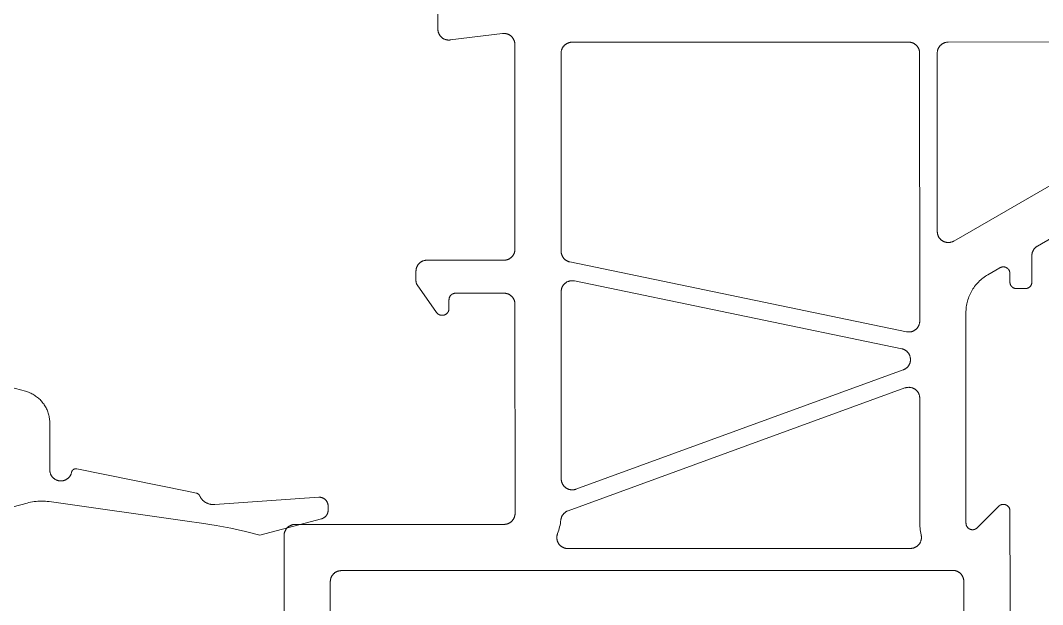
# Model space of a CAD drawing. Header units: metres. Extents: x 19 to 230, y -653 to -519.
# Drawn here: x 31.12268 to 31.16915, y -529.96703 to -529.9405 of the extents above; entities that cross this region are included whole.
import ezdxf

# ---------------------------------------------------------------- set-up
doc = ezdxf.new("R2010")
doc.units = ezdxf.units.M
doc.header["$LTSCALE"] = 0.0125
doc.layers.add('05Fenster', color=171, linetype='Continuous', lineweight=15)
doc.layers.add('Fenster2', color=161, linetype='Continuous', lineweight=5)

# ---------------------------------------------------------------- blocks, each defined once
blk = doc.blocks.new('ElementFe seite')
at = {"layer": 'Fenster2', "flags": 128}
for points in [[(108.799, 195.511), (108.799, 153.1)], [(106.699, 152.3), (106.699, 193.899)], [(75.799, 150.2), (75.799, 167.3)], [(77.899, 165), (77.899, 152.3)], [(108.799, 153.1), (108.799, 149.1)], [(77.899, 152.3), (77.9, 152.283), (77.901, 152.266), (77.902, 152.249), (77.904, 152.232), (77.907, 152.215), (77.91, 152.198), (77.914, 152.181), (77.918, 152.165), (77.923, 152.149), (77.928, 152.132), (77.934, 152.116), (77.941, 152.101), (77.948, 152.085), (77.956, 152.07), (77.964, 152.055), (77.972, 152.04), (77.981, 152.026), (77.991, 152.011), (78.001, 151.998), (78.012, 151.984), (78.023, 151.971), (78.034, 151.959), (78.046, 151.946), (78.058, 151.934), (78.071, 151.923), (78.084, 151.912), (78.097, 151.901), (78.111, 151.891), (78.125, 151.882), (78.14, 151.873), (78.154, 151.864), (78.169, 151.856), (78.185, 151.848), (78.2, 151.841), (78.216, 151.835), (78.232, 151.829), (78.248, 151.823), (78.265, 151.818), (78.281, 151.814), (78.298, 151.81), (78.315, 151.807), (78.331, 151.804), (78.348, 151.802), (78.365, 151.801), (78.382, 151.8), (78.399, 151.8)], [(106.199, 151.8), (106.217, 151.8), (106.234, 151.801), (106.251, 151.802), (106.268, 151.804), (106.284, 151.807), (106.301, 151.81), (106.318, 151.814), (106.334, 151.818), (106.351, 151.823), (106.367, 151.829), (106.383, 151.835), (106.399, 151.841), (106.414, 151.848), (106.429, 151.856), (106.445, 151.864), (106.459, 151.873), (106.474, 151.882), (106.488, 151.891), (106.502, 151.901), (106.515, 151.912), (106.528, 151.923), (106.541, 151.934), (106.553, 151.946), (106.565, 151.959), (106.576, 151.971), (106.587, 151.984), (106.598, 151.998), (106.608, 152.011), (106.618, 152.026), (106.627, 152.04), (106.635, 152.055), (106.643, 152.07), (106.651, 152.085), (106.658, 152.101), (106.665, 152.116), (106.671, 152.132), (106.676, 152.149), (106.681, 152.165), (106.685, 152.181), (106.689, 152.198), (106.692, 152.215), (106.695, 152.232), (106.697, 152.249), (106.698, 152.266), (106.699, 152.283), (106.699, 152.3)], [(78.399, 151.8), (85.799, 151.8)], [(85.799, 151.8), (106.199, 151.8)], [(88.698, 150.8), (88.68, 150.8), (88.663, 150.799), (88.646, 150.797), (88.629, 150.795), (88.612, 150.792), (88.595, 150.789), (88.578, 150.785), (88.561, 150.781), (88.545, 150.776), (88.529, 150.77), (88.512, 150.764), (88.496, 150.758), (88.481, 150.75), (88.465, 150.743), (88.45, 150.734), (88.435, 150.725), (88.421, 150.716), (88.407, 150.706), (88.393, 150.696), (88.379, 150.685), (88.366, 150.674), (88.353, 150.662), (88.341, 150.65), (88.329, 150.638), (88.318, 150.625), (88.307, 150.612), (88.296, 150.598), (88.286, 150.584), (88.277, 150.569), (88.268, 150.555), (88.259, 150.54), (88.251, 150.524), (88.244, 150.509), (88.237, 150.493), (88.23, 150.477), (88.224, 150.461), (88.219, 150.444), (88.214, 150.428), (88.21, 150.411), (88.207, 150.394), (88.204, 150.377), (88.201, 150.36), (88.2, 150.343), (88.198, 150.326), (88.198, 150.308), (88.198, 150.291), (88.198, 150.274), (88.2, 150.257), (88.201, 150.239), (88.204, 150.222), (88.207, 150.205), (88.21, 150.188), (88.214, 150.172), (88.219, 150.155), (88.224, 150.139), (88.23, 150.122)], [(104.273, 150.8), (88.698, 150.8)], [(104.76, 150.188), (104.764, 150.205), (104.767, 150.222), (104.769, 150.239), (104.771, 150.256), (104.772, 150.273), (104.773, 150.291), (104.773, 150.308), (104.772, 150.325), (104.771, 150.342), (104.769, 150.36), (104.767, 150.377), (104.764, 150.394), (104.76, 150.411), (104.756, 150.427), (104.752, 150.444), (104.746, 150.46), (104.741, 150.477), (104.734, 150.493), (104.727, 150.509), (104.72, 150.524), (104.712, 150.539), (104.703, 150.554), (104.694, 150.569), (104.685, 150.584), (104.675, 150.598), (104.664, 150.611), (104.653, 150.625), (104.642, 150.638), (104.63, 150.65), (104.617, 150.662), (104.605, 150.674), (104.592, 150.685), (104.578, 150.696), (104.564, 150.706), (104.55, 150.716), (104.535, 150.725), (104.521, 150.734), (104.505, 150.742), (104.49, 150.75), (104.474, 150.757), (104.458, 150.764), (104.442, 150.77), (104.426, 150.776), (104.409, 150.781), (104.393, 150.785), (104.376, 150.789), (104.359, 150.792), (104.342, 150.795), (104.325, 150.797), (104.307, 150.799), (104.29, 150.8), (104.273, 150.8)], [(72.042, 149.634), (72.714, 149.74), (73.381, 149.869), (74.043, 150.02), (74.7, 150.194)], [(74.7, 150.194), (77.504, 149.443)], [(76.299, 149.7), (76.282, 149.7), (76.265, 149.701), (76.248, 149.702), (76.231, 149.704), (76.215, 149.707), (76.198, 149.71), (76.181, 149.714), (76.165, 149.718), (76.148, 149.723), (76.132, 149.729), (76.116, 149.735), (76.1, 149.741), (76.085, 149.748), (76.069, 149.756), (76.054, 149.764), (76.04, 149.773), (76.025, 149.782), (76.011, 149.791), (75.997, 149.801), (75.984, 149.812), (75.971, 149.823), (75.958, 149.834), (75.946, 149.846), (75.934, 149.859), (75.923, 149.871), (75.912, 149.884), (75.901, 149.898), (75.891, 149.911), (75.881, 149.926), (75.872, 149.94), (75.864, 149.955), (75.856, 149.97), (75.848, 149.985), (75.841, 150.001), (75.834, 150.016), (75.828, 150.032), (75.823, 150.049), (75.818, 150.065), (75.814, 150.081), (75.81, 150.098), (75.807, 150.115), (75.804, 150.132), (75.802, 150.149), (75.801, 150.166), (75.8, 150.183), (75.799, 150.2)], [(88.23, 150.122), (88.258, 150.047), (88.283, 149.971), (88.305, 149.893), (88.325, 149.816), (88.343, 149.737), (88.359, 149.659), (88.372, 149.579), (88.382, 149.5)], [(104.699, 149.651), (104.701, 149.729), (104.704, 149.806), (104.711, 149.883), (104.719, 149.96), (104.731, 150.036), (104.744, 150.112), (104.76, 150.188)], [(71.4, 149.544), (72.042, 149.634)], [(85.799, 149.7), (76.299, 149.7)], [(86.299, 149.2), (86.299, 149.217), (86.298, 149.234), (86.297, 149.251), (86.295, 149.268), (86.292, 149.285), (86.289, 149.302), (86.285, 149.318), (86.281, 149.335), (86.276, 149.351), (86.271, 149.367), (86.265, 149.383), (86.258, 149.399), (86.251, 149.415), (86.243, 149.43), (86.235, 149.445), (86.227, 149.46), (86.218, 149.474), (86.208, 149.488), (86.198, 149.502), (86.187, 149.515), (86.176, 149.528), (86.165, 149.541), (86.153, 149.553), (86.141, 149.565), (86.128, 149.577), (86.115, 149.588), (86.102, 149.598), (86.088, 149.608), (86.074, 149.618), (86.059, 149.627), (86.045, 149.636), (86.03, 149.644), (86.014, 149.651), (85.999, 149.658), (85.983, 149.665), (85.967, 149.671), (85.951, 149.676), (85.934, 149.681), (85.918, 149.686), (85.901, 149.689), (85.884, 149.693), (85.868, 149.695), (85.851, 149.697), (85.834, 149.699), (85.817, 149.7), (85.799, 149.7)], [(104.699, 143.981), (104.699, 149.651)], [(107.312, 149.863), (107.304, 149.871), (107.296, 149.878), (107.288, 149.884), (107.28, 149.891), (107.272, 149.897), (107.263, 149.903), (107.254, 149.908), (107.245, 149.913), (107.236, 149.918), (107.227, 149.923), (107.217, 149.927), (107.208, 149.931), (107.198, 149.935), (107.188, 149.938), (107.178, 149.941), (107.168, 149.943), (107.158, 149.946), (107.148, 149.947), (107.137, 149.949), (107.127, 149.95), (107.117, 149.951), (107.106, 149.951), (107.096, 149.951), (107.086, 149.951), (107.075, 149.95), (107.065, 149.949), (107.055, 149.948), (107.044, 149.946), (107.034, 149.944), (107.024, 149.942), (107.014, 149.939), (107.004, 149.936), (106.994, 149.932), (106.985, 149.928), (106.975, 149.924), (106.966, 149.92), (106.957, 149.915), (106.947, 149.91), (106.939, 149.905), (106.93, 149.899), (106.921, 149.893), (106.913, 149.886), (106.905, 149.88), (106.897, 149.873), (106.89, 149.866), (106.882, 149.858), (106.875, 149.851), (106.869, 149.843), (106.862, 149.835), (106.856, 149.826), (106.85, 149.818), (106.844, 149.809), (106.839, 149.8), (106.834, 149.791), (106.829, 149.782), (106.825, 149.772), (106.821, 149.763), (106.817, 149.753), (106.814, 149.743), (106.811, 149.733), (106.808, 149.723), (106.806, 149.713), (106.804, 149.703), (106.802, 149.693), (106.801, 149.682), (106.8, 149.672), (106.8, 149.662), (106.799, 149.651)], [(106.799, 149.651), (106.799, 140.1)], [(108.287, 148.888), (107.312, 149.863)], [(65.115, 148.661), (71.4, 149.544)], [(77.504, 149.443), (77.517, 149.439), (77.53, 149.435), (77.543, 149.43), (77.556, 149.425), (77.568, 149.419), (77.581, 149.413), (77.593, 149.407), (77.605, 149.4), (77.616, 149.393), (77.628, 149.385), (77.639, 149.377), (77.65, 149.369), (77.661, 149.36), (77.671, 149.351), (77.681, 149.341), (77.691, 149.331), (77.7, 149.321), (77.709, 149.311), (77.717, 149.3), (77.726, 149.289), (77.733, 149.277), (77.741, 149.266), (77.748, 149.254), (77.754, 149.242), (77.761, 149.229), (77.766, 149.217), (77.772, 149.204), (77.777, 149.191), (77.781, 149.178), (77.785, 149.165), (77.788, 149.152), (77.791, 149.138), (77.794, 149.125), (77.796, 149.111), (77.798, 149.098), (77.799, 149.084), (77.8, 149.07), (77.8, 149.056)], [(86.299, 139.7), (86.299, 149.2)], [(88.382, 149.5), (88.384, 149.483), (88.387, 149.466), (88.391, 149.449), (88.395, 149.432), (88.399, 149.415), (88.405, 149.399), (88.41, 149.382), (88.417, 149.366), (88.424, 149.351), (88.431, 149.335), (88.439, 149.32), (88.447, 149.305), (88.456, 149.29), (88.466, 149.275), (88.476, 149.261), (88.486, 149.247), (88.497, 149.234), (88.509, 149.221), (88.521, 149.209), (88.533, 149.196), (88.546, 149.185), (88.559, 149.173), (88.572, 149.162), (88.586, 149.152), (88.6, 149.142), (88.615, 149.133), (88.63, 149.124), (88.645, 149.116), (88.66, 149.108), (88.676, 149.101), (88.692, 149.094), (88.708, 149.088)], [(63.137, 148.988), (64.113, 148.723)], [(64.113, 148.723), (64.195, 148.703), (64.277, 148.685), (64.36, 148.67), (64.443, 148.657), (64.527, 148.648), (64.611, 148.641), (64.695, 148.637), (64.779, 148.636), (64.863, 148.638), (64.947, 148.643), (65.031, 148.65), (65.115, 148.661)], [(72.644, 148.797), (72.62, 148.798), (72.596, 148.799), (72.572, 148.798), (72.548, 148.797), (72.524, 148.795), (72.5, 148.792), (72.476, 148.788), (72.452, 148.784), (72.428, 148.778), (72.405, 148.772), (72.382, 148.765), (72.359, 148.758), (72.336, 148.749), (72.314, 148.74), (72.292, 148.729), (72.27, 148.719), (72.249, 148.707), (72.228, 148.695), (72.208, 148.682), (72.188, 148.668), (72.169, 148.653), (72.15, 148.638), (72.131, 148.623), (72.113, 148.606), (72.096, 148.589), (72.08, 148.572), (72.064, 148.554), (72.048, 148.535), (72.033, 148.516), (72.019, 148.496), (72.006, 148.476), (71.993, 148.455), (71.981, 148.434), (71.97, 148.413), (71.96, 148.391)], [(77.372, 148.466), (72.644, 148.797)], [(77.8, 148.865), (77.8, 148.851), (77.799, 148.838), (77.798, 148.824), (77.796, 148.81), (77.794, 148.796), (77.791, 148.782), (77.788, 148.769), (77.785, 148.755), (77.78, 148.742), (77.776, 148.729), (77.771, 148.716), (77.765, 148.703), (77.76, 148.69), (77.753, 148.678), (77.746, 148.665), (77.739, 148.653), (77.732, 148.642), (77.724, 148.63), (77.715, 148.619), (77.706, 148.608), (77.697, 148.598), (77.688, 148.588), (77.678, 148.578), (77.668, 148.568), (77.657, 148.559), (77.646, 148.55), (77.635, 148.542), (77.624, 148.534), (77.612, 148.526), (77.6, 148.519), (77.588, 148.512), (77.575, 148.506), (77.563, 148.5), (77.55, 148.495), (77.537, 148.49), (77.524, 148.485), (77.51, 148.481), (77.497, 148.477), (77.483, 148.474), (77.469, 148.472), (77.456, 148.469), (77.442, 148.468), (77.428, 148.466), (77.414, 148.466), (77.4, 148.465), (77.386, 148.466), (77.372, 148.466)], [(77.8, 149.056), (77.8, 148.865)], [(88.708, 149.088), (104.028, 143.511)], [(108.799, 149.1), (108.799, 149.089), (108.799, 149.079), (108.798, 149.069), (108.797, 149.058), (108.795, 149.048), (108.793, 149.038), (108.791, 149.028), (108.788, 149.018), (108.785, 149.008), (108.782, 148.998), (108.778, 148.988), (108.774, 148.979), (108.77, 148.969), (108.765, 148.96), (108.76, 148.951), (108.755, 148.942), (108.749, 148.933), (108.743, 148.925), (108.737, 148.916), (108.73, 148.908), (108.723, 148.9), (108.716, 148.893), (108.709, 148.885), (108.702, 148.878), (108.694, 148.871), (108.686, 148.865), (108.677, 148.858), (108.669, 148.852), (108.66, 148.847), (108.651, 148.841), (108.642, 148.836), (108.633, 148.831), (108.624, 148.827), (108.614, 148.823), (108.605, 148.819), (108.595, 148.815), (108.585, 148.812), (108.575, 148.809), (108.565, 148.807), (108.555, 148.805), (108.544, 148.803), (108.534, 148.802), (108.524, 148.801), (108.513, 148.8), (108.503, 148.8), (108.493, 148.8), (108.482, 148.8), (108.472, 148.801), (108.461, 148.802), (108.451, 148.804), (108.441, 148.806), (108.431, 148.808), (108.421, 148.81), (108.411, 148.813), (108.401, 148.816), (108.391, 148.82), (108.381, 148.824), (108.372, 148.828), (108.363, 148.833), (108.353, 148.838), (108.344, 148.843), (108.336, 148.848), (108.327, 148.854), (108.319, 148.86), (108.31, 148.867), (108.303, 148.873), (108.295, 148.88), (108.287, 148.888)], [(71.818, 148.279), (71.4, 148.194)], [(71.96, 148.391), (71.957, 148.385), (71.953, 148.379), (71.95, 148.373), (71.946, 148.367), (71.942, 148.361), (71.938, 148.355), (71.934, 148.35), (71.93, 148.345), (71.925, 148.339), (71.92, 148.334), (71.915, 148.329), (71.91, 148.325), (71.905, 148.32), (71.899, 148.316), (71.894, 148.312), (71.888, 148.308), (71.882, 148.304), (71.876, 148.301), (71.87, 148.297), (71.864, 148.294), (71.857, 148.291), (71.851, 148.289), (71.844, 148.286), (71.838, 148.284), (71.831, 148.282), (71.824, 148.28), (71.818, 148.279)], [(71.4, 148.194), (66.374, 147.171)], [(89.07, 148.104), (89.054, 148.11), (89.038, 148.115), (89.021, 148.119), (89.005, 148.123), (88.988, 148.127), (88.971, 148.129), (88.954, 148.131), (88.937, 148.133), (88.92, 148.134), (88.903, 148.134), (88.885, 148.134), (88.868, 148.133), (88.851, 148.132), (88.834, 148.13), (88.817, 148.128), (88.8, 148.124), (88.784, 148.121), (88.767, 148.117), (88.751, 148.112), (88.734, 148.106), (88.718, 148.1), (88.702, 148.094), (88.687, 148.087), (88.671, 148.079), (88.656, 148.071), (88.641, 148.063), (88.627, 148.054), (88.613, 148.044), (88.599, 148.034), (88.585, 148.023), (88.572, 148.012), (88.559, 148.001), (88.547, 147.989), (88.535, 147.977), (88.524, 147.964), (88.512, 147.951), (88.502, 147.938), (88.492, 147.924), (88.482, 147.91), (88.473, 147.895), (88.464, 147.88), (88.456, 147.865), (88.448, 147.85), (88.441, 147.834), (88.435, 147.819), (88.429, 147.802), (88.423, 147.786), (88.418, 147.77), (88.414, 147.753), (88.41, 147.737), (88.407, 147.72), (88.404, 147.703), (88.402, 147.686), (88.401, 147.669), (88.4, 147.652), (88.399, 147.634)], [(103.949, 142.689), (89.07, 148.104)], [(66.139, 147.326), (66.135, 147.343), (66.13, 147.359), (66.125, 147.376), (66.12, 147.393), (66.113, 147.409), (66.107, 147.425), (66.099, 147.441), (66.091, 147.456), (66.083, 147.471), (66.074, 147.486), (66.064, 147.501), (66.054, 147.515), (66.044, 147.529), (66.033, 147.543), (66.021, 147.556), (66.009, 147.569), (65.997, 147.581), (65.984, 147.593), (65.971, 147.604), (65.957, 147.615), (65.944, 147.626), (65.929, 147.636), (65.915, 147.645), (65.9, 147.654), (65.884, 147.663), (65.869, 147.671), (65.853, 147.678), (65.837, 147.685), (65.821, 147.691), (65.804, 147.697), (65.787, 147.702), (65.771, 147.706), (65.754, 147.71), (65.736, 147.713), (65.719, 147.716), (65.702, 147.718), (65.685, 147.72), (65.667, 147.721), (65.65, 147.721), (65.632, 147.721), (65.615, 147.72), (65.597, 147.718), (65.58, 147.716), (65.563, 147.713), (65.546, 147.71), (65.529, 147.706), (65.512, 147.702), (65.495, 147.696), (65.479, 147.691), (65.462, 147.684), (65.446, 147.678), (65.431, 147.67), (65.415, 147.662), (65.4, 147.654), (65.385, 147.645), (65.37, 147.635), (65.356, 147.625), (65.342, 147.615), (65.328, 147.604), (65.315, 147.592), (65.303, 147.581), (65.29, 147.568), (65.278, 147.555), (65.267, 147.542), (65.256, 147.529), (65.245, 147.515), (65.235, 147.5), (65.226, 147.486), (65.217, 147.471), (65.208, 147.456), (65.201, 147.44), (65.193, 147.424), (65.186, 147.408), (65.18, 147.392), (65.174, 147.375), (65.169, 147.359), (65.165, 147.342), (65.161, 147.325), (65.158, 147.308), (65.155, 147.291), (65.153, 147.273), (65.151, 147.256), (65.15, 147.238), (65.15, 147.221)], [(66.374, 147.171), (66.368, 147.17), (66.361, 147.169), (66.354, 147.168), (66.347, 147.168), (66.34, 147.167), (66.333, 147.167), (66.326, 147.168), (66.319, 147.168), (66.312, 147.169), (66.305, 147.169), (66.299, 147.171), (66.292, 147.172), (66.285, 147.174), (66.278, 147.175), (66.272, 147.177), (66.265, 147.18), (66.259, 147.182), (66.252, 147.185), (66.246, 147.188), (66.24, 147.191), (66.234, 147.195), (66.228, 147.198), (66.222, 147.202), (66.216, 147.206), (66.211, 147.21), (66.206, 147.215), (66.2, 147.219), (66.195, 147.224), (66.19, 147.229), (66.186, 147.234), (66.181, 147.239), (66.177, 147.244), (66.173, 147.25), (66.169, 147.256), (66.165, 147.262), (66.161, 147.267), (66.158, 147.274), (66.155, 147.28), (66.152, 147.286), (66.149, 147.292), (66.147, 147.299), (66.144, 147.305), (66.142, 147.312), (66.141, 147.319), (66.139, 147.326)], [(88.399, 147.634), (88.399, 139.131)], [(65.15, 147.221), (65.15, 145.093)], [(65.15, 145.093), (65.149, 145.042), (65.146, 144.99), (65.142, 144.939), (65.136, 144.887), (65.128, 144.837), (65.118, 144.786), (65.107, 144.736), (65.094, 144.686), (65.079, 144.636), (65.062, 144.588), (65.044, 144.539), (65.024, 144.492), (65.003, 144.445), (64.98, 144.399), (64.955, 144.354), (64.929, 144.309), (64.901, 144.266), (64.872, 144.223), (64.841, 144.182), (64.809, 144.141), (64.776, 144.102), (64.741, 144.064), (64.705, 144.027), (64.668, 143.991), (64.629, 143.957), (64.59, 143.924), (64.549, 143.892), (64.507, 143.862), (64.464, 143.833), (64.421, 143.806), (64.376, 143.78), (64.33, 143.756), (64.284, 143.734), (64.237, 143.713), (64.189, 143.693), (64.141, 143.676), (64.092, 143.66), (64.042, 143.645)], [(64.042, 143.645), (63.137, 143.4)], [(104.028, 143.511), (104.045, 143.506), (104.061, 143.501), (104.078, 143.496), (104.094, 143.492), (104.111, 143.489), (104.128, 143.486), (104.145, 143.484), (104.162, 143.483), (104.179, 143.482), (104.196, 143.481), (104.213, 143.481), (104.231, 143.482), (104.248, 143.484), (104.265, 143.485), (104.282, 143.488), (104.299, 143.491), (104.315, 143.495), (104.332, 143.499), (104.348, 143.504), (104.365, 143.509), (104.381, 143.515), (104.397, 143.522), (104.412, 143.529), (104.428, 143.536), (104.443, 143.544), (104.458, 143.553), (104.472, 143.562), (104.486, 143.572), (104.5, 143.582), (104.514, 143.592), (104.527, 143.603), (104.54, 143.615), (104.552, 143.627), (104.564, 143.639), (104.575, 143.651), (104.586, 143.665), (104.597, 143.678), (104.607, 143.692), (104.617, 143.706), (104.626, 143.72), (104.635, 143.735), (104.643, 143.75), (104.651, 143.766), (104.658, 143.781), (104.664, 143.797), (104.67, 143.813), (104.676, 143.829), (104.681, 143.846), (104.685, 143.862), (104.689, 143.879), (104.692, 143.896), (104.695, 143.913), (104.697, 143.93), (104.698, 143.947), (104.699, 143.964), (104.699, 143.981)], [(103.879, 141.73), (103.896, 141.733), (103.913, 141.738), (103.929, 141.743), (103.946, 141.748), (103.962, 141.754), (103.978, 141.761), (103.994, 141.768), (104.009, 141.776), (104.024, 141.784), (104.039, 141.793), (104.054, 141.802), (104.068, 141.812), (104.082, 141.822), (104.095, 141.833), (104.108, 141.844), (104.121, 141.856), (104.133, 141.868), (104.145, 141.88), (104.157, 141.893), (104.168, 141.906), (104.178, 141.92), (104.188, 141.934), (104.198, 141.948), (104.207, 141.963), (104.216, 141.978), (104.224, 141.993), (104.231, 142.009), (104.238, 142.024), (104.245, 142.04), (104.251, 142.057), (104.256, 142.073), (104.261, 142.09), (104.265, 142.106), (104.268, 142.123), (104.271, 142.14), (104.274, 142.157), (104.276, 142.174), (104.277, 142.192), (104.278, 142.209), (104.278, 142.226), (104.277, 142.243), (104.276, 142.261), (104.274, 142.278), (104.272, 142.295), (104.269, 142.312), (104.266, 142.329), (104.262, 142.346), (104.257, 142.362), (104.252, 142.379), (104.246, 142.395), (104.24, 142.411), (104.233, 142.427), (104.225, 142.442), (104.217, 142.458), (104.209, 142.473), (104.2, 142.487), (104.19, 142.502), (104.18, 142.516), (104.17, 142.529), (104.159, 142.543), (104.147, 142.556), (104.136, 142.568), (104.123, 142.58), (104.111, 142.592), (104.098, 142.603), (104.084, 142.614), (104.07, 142.625), (104.056, 142.634), (104.042, 142.644), (104.027, 142.653), (104.012, 142.661), (103.996, 142.669), (103.981, 142.676), (103.965, 142.683), (103.949, 142.689)], [(89.001, 138.642), (103.879, 141.73)], [(104.098, 140.958), (88.798, 137.782)], [(104.699, 140.468), (104.699, 140.486), (104.698, 140.503), (104.697, 140.52), (104.695, 140.538), (104.692, 140.555), (104.689, 140.572), (104.685, 140.589), (104.68, 140.606), (104.675, 140.622), (104.669, 140.639), (104.663, 140.655), (104.656, 140.671), (104.649, 140.687), (104.641, 140.702), (104.633, 140.718), (104.624, 140.733), (104.614, 140.747), (104.604, 140.762), (104.594, 140.775), (104.583, 140.789), (104.572, 140.802), (104.56, 140.815), (104.548, 140.827), (104.535, 140.839), (104.522, 140.851), (104.508, 140.862), (104.494, 140.872), (104.48, 140.882), (104.466, 140.892), (104.451, 140.901), (104.435, 140.909), (104.42, 140.917), (104.404, 140.924), (104.388, 140.931), (104.372, 140.938), (104.356, 140.943), (104.339, 140.948), (104.322, 140.953), (104.305, 140.957), (104.288, 140.96), (104.271, 140.963), (104.254, 140.965), (104.236, 140.967), (104.219, 140.968), (104.202, 140.968), (104.184, 140.968), (104.167, 140.967), (104.149, 140.966), (104.132, 140.964), (104.115, 140.961), (104.098, 140.958)], [(104.699, 128.3), (104.699, 140.468)], [(81.854, 138.822), (82.729, 140.072)], [(82.729, 140.072), (82.735, 140.08), (82.742, 140.088), (82.748, 140.096), (82.755, 140.104), (82.762, 140.111), (82.769, 140.118), (82.777, 140.125), (82.785, 140.132), (82.793, 140.138), (82.801, 140.144), (82.81, 140.15), (82.818, 140.156), (82.827, 140.161), (82.836, 140.166), (82.846, 140.17), (82.855, 140.175), (82.864, 140.179), (82.874, 140.182), (82.884, 140.186), (82.894, 140.189), (82.904, 140.191), (82.914, 140.193), (82.924, 140.195), (82.934, 140.197), (82.944, 140.198), (82.954, 140.199), (82.965, 140.2), (82.975, 140.2)], [(82.975, 140.2), (82.999, 140.2)], [(82.999, 140.2), (83.01, 140.2), (83.02, 140.199), (83.03, 140.198), (83.04, 140.197), (83.05, 140.195), (83.061, 140.194), (83.07, 140.191), (83.08, 140.189), (83.09, 140.186), (83.1, 140.182), (83.11, 140.179), (83.119, 140.175), (83.128, 140.171), (83.137, 140.166), (83.146, 140.161), (83.155, 140.156), (83.164, 140.151), (83.172, 140.145), (83.181, 140.139), (83.189, 140.133), (83.197, 140.126), (83.204, 140.119), (83.212, 140.112), (83.219, 140.105), (83.226, 140.097), (83.232, 140.089), (83.239, 140.081), (83.245, 140.073), (83.25, 140.064), (83.256, 140.056), (83.261, 140.047), (83.266, 140.038), (83.27, 140.029), (83.275, 140.019), (83.279, 140.01), (83.282, 140), (83.285, 139.991), (83.288, 139.981), (83.291, 139.971), (83.293, 139.961), (83.295, 139.951), (83.297, 139.941), (83.298, 139.93), (83.299, 139.92), (83.299, 139.91), (83.299, 139.9)], [(83.299, 139.9), (83.299, 139.5)], [(106.799, 140.1), (106.801, 140.032), (106.804, 139.965), (106.81, 139.897), (106.818, 139.83), (106.828, 139.764), (106.84, 139.697), (106.855, 139.631), (106.872, 139.566), (106.891, 139.501), (106.912, 139.437), (106.936, 139.374), (106.962, 139.311), (106.989, 139.249), (107.019, 139.189), (107.051, 139.129), (107.085, 139.071), (107.12, 139.013), (107.158, 138.957), (107.197, 138.902), (107.239, 138.849), (107.282, 138.797), (107.327, 138.747), (107.373, 138.698), (107.422, 138.65), (107.471, 138.605), (107.523, 138.561), (107.575, 138.518), (107.629, 138.478), (107.685, 138.439), (107.742, 138.403), (107.799, 138.368)], [(83.299, 139.5), (83.3, 139.49), (83.3, 139.479), (83.301, 139.469), (83.302, 139.459), (83.304, 139.449), (83.306, 139.439), (83.308, 139.429), (83.311, 139.419), (83.314, 139.409), (83.317, 139.399), (83.32, 139.39), (83.324, 139.38), (83.329, 139.371), (83.333, 139.362), (83.338, 139.353), (83.343, 139.344), (83.349, 139.335), (83.354, 139.327), (83.36, 139.319), (83.367, 139.31), (83.373, 139.303), (83.38, 139.295), (83.387, 139.288), (83.395, 139.281), (83.402, 139.274), (83.41, 139.267), (83.418, 139.261), (83.426, 139.255), (83.435, 139.249), (83.444, 139.243), (83.452, 139.238), (83.461, 139.233), (83.471, 139.229), (83.48, 139.225), (83.489, 139.221), (83.499, 139.217), (83.509, 139.214), (83.519, 139.211), (83.528, 139.208), (83.538, 139.206), (83.548, 139.204), (83.559, 139.203), (83.569, 139.201), (83.579, 139.2), (83.589, 139.2), (83.599, 139.2)], [(85.799, 139.2), (85.817, 139.2), (85.834, 139.201), (85.851, 139.202), (85.868, 139.204), (85.884, 139.207), (85.901, 139.21), (85.918, 139.214), (85.934, 139.218), (85.951, 139.223), (85.967, 139.229), (85.983, 139.235), (85.999, 139.241), (86.014, 139.248), (86.03, 139.256), (86.045, 139.264), (86.059, 139.273), (86.074, 139.282), (86.088, 139.291), (86.102, 139.301), (86.115, 139.312), (86.128, 139.323), (86.141, 139.334), (86.153, 139.346), (86.165, 139.359), (86.176, 139.371), (86.187, 139.384), (86.198, 139.398), (86.208, 139.411), (86.218, 139.426), (86.227, 139.44), (86.235, 139.455), (86.243, 139.47), (86.251, 139.485), (86.258, 139.501), (86.265, 139.516), (86.271, 139.532), (86.276, 139.549), (86.281, 139.565), (86.285, 139.581), (86.289, 139.598), (86.292, 139.615), (86.295, 139.632), (86.297, 139.649), (86.298, 139.666), (86.299, 139.683), (86.299, 139.7)], [(83.599, 139.2), (85.799, 139.2)], [(88.399, 139.131), (88.4, 139.114), (88.401, 139.096), (88.402, 139.079), (88.404, 139.062), (88.407, 139.045), (88.41, 139.028), (88.414, 139.011), (88.419, 138.994), (88.424, 138.977), (88.429, 138.961), (88.436, 138.944), (88.442, 138.928), (88.45, 138.913), (88.458, 138.897), (88.466, 138.882), (88.475, 138.867), (88.485, 138.852), (88.494, 138.838), (88.505, 138.824), (88.516, 138.811), (88.527, 138.797), (88.539, 138.785), (88.551, 138.772), (88.564, 138.76), (88.577, 138.749), (88.591, 138.738), (88.605, 138.728), (88.619, 138.717), (88.633, 138.708), (88.648, 138.699), (88.663, 138.69), (88.679, 138.683), (88.695, 138.675), (88.711, 138.668), (88.727, 138.662), (88.743, 138.656), (88.76, 138.651), (88.777, 138.647), (88.794, 138.643), (88.811, 138.639), (88.828, 138.636), (88.845, 138.634), (88.863, 138.633), (88.88, 138.632), (88.897, 138.631), (88.915, 138.631), (88.932, 138.632), (88.949, 138.634), (88.967, 138.636), (88.984, 138.638), (89.001, 138.642)], [(108.799, 138.7), (108.8, 138.71), (108.8, 138.72), (108.801, 138.731), (108.802, 138.741), (108.804, 138.751), (108.806, 138.761), (108.808, 138.771), (108.811, 138.781), (108.814, 138.791), (108.817, 138.8), (108.82, 138.81), (108.824, 138.819), (108.829, 138.829), (108.833, 138.838), (108.838, 138.847), (108.843, 138.856), (108.849, 138.864), (108.854, 138.873), (108.86, 138.881), (108.867, 138.889), (108.873, 138.897), (108.88, 138.905), (108.887, 138.912), (108.895, 138.919), (108.902, 138.926), (108.91, 138.933), (108.918, 138.939), (108.926, 138.945), (108.935, 138.951), (108.944, 138.956), (108.952, 138.961), (108.961, 138.966), (108.971, 138.971), (108.98, 138.975), (108.989, 138.979), (108.999, 138.983), (109.009, 138.986), (109.019, 138.989), (109.028, 138.991), (109.038, 138.994), (109.048, 138.995), (109.059, 138.997), (109.069, 138.998), (109.079, 138.999), (109.089, 139), (109.099, 139)], [(109.099, 139), (109.499, 139)], [(109.499, 139), (109.51, 139), (109.52, 138.999), (109.53, 138.998), (109.54, 138.997), (109.55, 138.995), (109.561, 138.994), (109.57, 138.991), (109.58, 138.989), (109.59, 138.986), (109.6, 138.983), (109.61, 138.979), (109.619, 138.975), (109.628, 138.971), (109.637, 138.966), (109.646, 138.961), (109.655, 138.956), (109.664, 138.951), (109.672, 138.945), (109.681, 138.939), (109.689, 138.933), (109.697, 138.926), (109.704, 138.919), (109.712, 138.912), (109.719, 138.905), (109.726, 138.897), (109.732, 138.889), (109.739, 138.881), (109.745, 138.873), (109.75, 138.864), (109.756, 138.856), (109.761, 138.847), (109.766, 138.838), (109.77, 138.829), (109.775, 138.819), (109.779, 138.81), (109.782, 138.8), (109.785, 138.791), (109.788, 138.781), (109.791, 138.771), (109.793, 138.761), (109.795, 138.751), (109.797, 138.741), (109.798, 138.731), (109.799, 138.72), (109.799, 138.71), (109.799, 138.7)], [(81.799, 138.65), (81.8, 138.66), (81.8, 138.67), (81.801, 138.68), (81.802, 138.69), (81.804, 138.7), (81.806, 138.71), (81.808, 138.72), (81.81, 138.73), (81.813, 138.74), (81.817, 138.749), (81.82, 138.759), (81.824, 138.768), (81.828, 138.778), (81.833, 138.787), (81.838, 138.796), (81.843, 138.805), (81.848, 138.813), (81.854, 138.822)], [(81.799, 138.2), (81.799, 138.65)], [(108.799, 138.31), (108.799, 138.7)], [(109.799, 138.7), (109.799, 137.502)], [(82.299, 137.7), (82.282, 137.7), (82.265, 137.701), (82.248, 137.702), (82.231, 137.704), (82.215, 137.707), (82.198, 137.71), (82.181, 137.714), (82.165, 137.718), (82.148, 137.723), (82.132, 137.729), (82.116, 137.735), (82.1, 137.741), (82.085, 137.748), (82.069, 137.756), (82.054, 137.764), (82.04, 137.773), (82.025, 137.782), (82.011, 137.791), (81.997, 137.801), (81.984, 137.812), (81.971, 137.823), (81.958, 137.834), (81.946, 137.846), (81.934, 137.859), (81.923, 137.871), (81.912, 137.884), (81.901, 137.898), (81.891, 137.911), (81.881, 137.926), (81.872, 137.94), (81.864, 137.955), (81.856, 137.97), (81.848, 137.985), (81.841, 138.001), (81.834, 138.016), (81.828, 138.032), (81.823, 138.049), (81.818, 138.065), (81.814, 138.081), (81.81, 138.098), (81.807, 138.115), (81.804, 138.132), (81.802, 138.149), (81.801, 138.166), (81.8, 138.183), (81.799, 138.2)], [(107.799, 138.368), (108.349, 138.05)], [(108.349, 138.05), (108.358, 138.045), (108.368, 138.041), (108.377, 138.036), (108.386, 138.032), (108.396, 138.028), (108.406, 138.025), (108.416, 138.022), (108.426, 138.019), (108.436, 138.017), (108.446, 138.015), (108.456, 138.013), (108.466, 138.012), (108.476, 138.011), (108.487, 138.01), (108.497, 138.01), (108.507, 138.01), (108.517, 138.011), (108.528, 138.011), (108.538, 138.013), (108.548, 138.014), (108.558, 138.016), (108.568, 138.018), (108.578, 138.021), (108.588, 138.023), (108.598, 138.027), (108.608, 138.03), (108.617, 138.034), (108.627, 138.038), (108.636, 138.043), (108.645, 138.048), (108.654, 138.053), (108.663, 138.058), (108.671, 138.064), (108.68, 138.07), (108.688, 138.076), (108.696, 138.083), (108.703, 138.09), (108.711, 138.097), (108.718, 138.104), (108.725, 138.112), (108.731, 138.12), (108.738, 138.128), (108.744, 138.136), (108.75, 138.145), (108.755, 138.153), (108.761, 138.162), (108.765, 138.171), (108.77, 138.181), (108.774, 138.19), (108.778, 138.199), (108.782, 138.209), (108.785, 138.219), (108.788, 138.229), (108.791, 138.239), (108.793, 138.249), (108.795, 138.259), (108.797, 138.269), (108.798, 138.279), (108.799, 138.289), (108.799, 138.3), (108.799, 138.31)], [(85.799, 137.7), (82.299, 137.7)], [(86.299, 137.2), (86.299, 137.217), (86.298, 137.234), (86.297, 137.251), (86.295, 137.268), (86.292, 137.285), (86.289, 137.302), (86.285, 137.318), (86.281, 137.335), (86.276, 137.351), (86.271, 137.367), (86.265, 137.383), (86.258, 137.399), (86.251, 137.415), (86.243, 137.43), (86.235, 137.445), (86.227, 137.46), (86.218, 137.474), (86.208, 137.488), (86.198, 137.502), (86.187, 137.515), (86.176, 137.528), (86.165, 137.541), (86.153, 137.553), (86.141, 137.565), (86.128, 137.577), (86.115, 137.588), (86.102, 137.598), (86.088, 137.608), (86.074, 137.618), (86.059, 137.627), (86.045, 137.636), (86.03, 137.644), (86.014, 137.651), (85.999, 137.658), (85.983, 137.665), (85.967, 137.671), (85.951, 137.676), (85.934, 137.681), (85.918, 137.686), (85.901, 137.689), (85.884, 137.693), (85.868, 137.695), (85.851, 137.697), (85.834, 137.699), (85.817, 137.699), (85.799, 137.7)], [(88.798, 137.782), (88.781, 137.779), (88.765, 137.774), (88.748, 137.77), (88.732, 137.764), (88.716, 137.758), (88.7, 137.752), (88.685, 137.744), (88.67, 137.737), (88.654, 137.729), (88.64, 137.72), (88.625, 137.711), (88.611, 137.701), (88.597, 137.691), (88.584, 137.681), (88.571, 137.67), (88.558, 137.658), (88.546, 137.647), (88.534, 137.634), (88.523, 137.622), (88.512, 137.608), (88.501, 137.595), (88.491, 137.581), (88.481, 137.567), (88.472, 137.553), (88.464, 137.538), (88.456, 137.523), (88.448, 137.508), (88.441, 137.492), (88.434, 137.476), (88.428, 137.46), (88.423, 137.444), (88.418, 137.428), (88.414, 137.411), (88.41, 137.395), (88.407, 137.378), (88.404, 137.361), (88.402, 137.344), (88.401, 137.327), (88.4, 137.31), (88.399, 137.293)], [(86.299, 127.9), (86.299, 137.2)], [(88.399, 137.293), (88.399, 128.3)], [(109.799, 137.502), (109.8, 137.484), (109.801, 137.467), (109.802, 137.449), (109.804, 137.432), (109.807, 137.415), (109.81, 137.398), (109.814, 137.381), (109.819, 137.364), (109.824, 137.347), (109.83, 137.331), (109.836, 137.314), (109.843, 137.298), (109.85, 137.283), (109.858, 137.267), (109.866, 137.252), (109.875, 137.237), (109.885, 137.222), (109.895, 137.208), (109.905, 137.194), (109.916, 137.18), (109.928, 137.167), (109.94, 137.154), (109.952, 137.142), (109.965, 137.13), (109.978, 137.119), (109.992, 137.108), (110.006, 137.097), (110.02, 137.087), (110.035, 137.078), (110.049, 137.069)], [(106.249, 136.837), (106.234, 136.846), (106.218, 136.854), (106.202, 136.861), (106.186, 136.868), (106.17, 136.874), (106.154, 136.88), (106.137, 136.885), (106.12, 136.889), (106.103, 136.893), (106.086, 136.897), (106.069, 136.899), (106.051, 136.902), (106.034, 136.903), (106.017, 136.904), (105.999, 136.904), (105.982, 136.904), (105.964, 136.903), (105.947, 136.901), (105.93, 136.899), (105.912, 136.897), (105.895, 136.893), (105.878, 136.889), (105.861, 136.885), (105.845, 136.88), (105.828, 136.874), (105.812, 136.868), (105.796, 136.861), (105.78, 136.854), (105.765, 136.846), (105.749, 136.837), (105.734, 136.828), (105.72, 136.819), (105.705, 136.809), (105.692, 136.798), (105.678, 136.787), (105.665, 136.776), (105.652, 136.764), (105.64, 136.751), (105.628, 136.739), (105.616, 136.726), (105.605, 136.712), (105.595, 136.698), (105.585, 136.684), (105.575, 136.669), (105.566, 136.654), (105.558, 136.639), (105.55, 136.623), (105.543, 136.608), (105.536, 136.591), (105.53, 136.575), (105.524, 136.559), (105.519, 136.542), (105.514, 136.525), (105.51, 136.508), (105.507, 136.491), (105.504, 136.474), (105.502, 136.456), (105.501, 136.439), (105.5, 136.422), (105.499, 136.404)], [(111.263, 133.948), (106.249, 136.837)], [(110.049, 137.069), (112.304, 135.767)], [(105.499, 136.404), (105.499, 128.3)], [(88.399, 128.3), (88.4, 128.283), (88.401, 128.266), (88.402, 128.249), (88.404, 128.232), (88.407, 128.215), (88.41, 128.198), (88.414, 128.181), (88.418, 128.165), (88.423, 128.149), (88.428, 128.132), (88.434, 128.116), (88.441, 128.101), (88.448, 128.085), (88.456, 128.07), (88.464, 128.055), (88.472, 128.04), (88.481, 128.026), (88.491, 128.011), (88.501, 127.998), (88.512, 127.984), (88.523, 127.971), (88.534, 127.959), (88.546, 127.946), (88.558, 127.934), (88.571, 127.923), (88.584, 127.912), (88.597, 127.901), (88.611, 127.891), (88.625, 127.882), (88.64, 127.873), (88.654, 127.864), (88.669, 127.856), (88.685, 127.848), (88.7, 127.841), (88.716, 127.835), (88.732, 127.829), (88.748, 127.823), (88.765, 127.818), (88.781, 127.814), (88.798, 127.81), (88.815, 127.807), (88.831, 127.804), (88.848, 127.802), (88.865, 127.801), (88.882, 127.8), (88.899, 127.8)], [(104.199, 127.8), (104.217, 127.8), (104.234, 127.801), (104.251, 127.802), (104.268, 127.804), (104.284, 127.807), (104.301, 127.81), (104.318, 127.814), (104.334, 127.818), (104.351, 127.823), (104.367, 127.829), (104.383, 127.835), (104.399, 127.841), (104.414, 127.848), (104.429, 127.856), (104.445, 127.864), (104.459, 127.873), (104.474, 127.882), (104.488, 127.891), (104.502, 127.901), (104.515, 127.912), (104.528, 127.923), (104.541, 127.934), (104.553, 127.946), (104.565, 127.959), (104.576, 127.971), (104.587, 127.984), (104.598, 127.998), (104.608, 128.011), (104.618, 128.026), (104.627, 128.04), (104.635, 128.055), (104.643, 128.07), (104.651, 128.085), (104.658, 128.101), (104.665, 128.116), (104.671, 128.132), (104.676, 128.149), (104.681, 128.165), (104.685, 128.181), (104.689, 128.198), (104.692, 128.215), (104.695, 128.232), (104.697, 128.249), (104.698, 128.266), (104.699, 128.283), (104.699, 128.3)], [(105.499, 128.3), (105.5, 128.283), (105.501, 128.266), (105.502, 128.249), (105.504, 128.232), (105.507, 128.215), (105.51, 128.198), (105.514, 128.181), (105.518, 128.165), (105.523, 128.149), (105.528, 128.132), (105.534, 128.116), (105.541, 128.101), (105.548, 128.085), (105.556, 128.07), (105.564, 128.055), (105.572, 128.04), (105.581, 128.026), (105.591, 128.011), (105.601, 127.998), (105.612, 127.984), (105.623, 127.971), (105.634, 127.959), (105.646, 127.946), (105.658, 127.934), (105.671, 127.923), (105.684, 127.912), (105.697, 127.901), (105.711, 127.891), (105.725, 127.882), (105.74, 127.873), (105.754, 127.864), (105.769, 127.856), (105.785, 127.848), (105.8, 127.841), (105.816, 127.835), (105.832, 127.829), (105.848, 127.823), (105.865, 127.818), (105.881, 127.814), (105.898, 127.81), (105.915, 127.807), (105.931, 127.804), (105.948, 127.802), (105.965, 127.801), (105.982, 127.8), (105.999, 127.8)], [(85.738, 127.404), (85.756, 127.402), (85.773, 127.401), (85.79, 127.4), (85.807, 127.4), (85.825, 127.4), (85.842, 127.402), (85.859, 127.403), (85.876, 127.406), (85.893, 127.409), (85.91, 127.412), (85.927, 127.416), (85.944, 127.421), (85.96, 127.426), (85.976, 127.432), (85.992, 127.438), (86.008, 127.445), (86.024, 127.453), (86.039, 127.461), (86.054, 127.469), (86.069, 127.479), (86.083, 127.488), (86.097, 127.498), (86.111, 127.509), (86.124, 127.52), (86.137, 127.531), (86.15, 127.543), (86.162, 127.555), (86.173, 127.568), (86.185, 127.581), (86.196, 127.595), (86.206, 127.608), (86.216, 127.623), (86.225, 127.637), (86.234, 127.652), (86.242, 127.667), (86.25, 127.683), (86.257, 127.698), (86.264, 127.714), (86.27, 127.73), (86.275, 127.747), (86.28, 127.763), (86.285, 127.78), (86.289, 127.797), (86.292, 127.814), (86.295, 127.831), (86.297, 127.848), (86.298, 127.865), (86.299, 127.883), (86.299, 127.9)], [(88.899, 127.8), (104.199, 127.8)], [(105.999, 127.8), (124.755, 127.8)], [(82.799, 127.2), (82.8, 127.217), (82.801, 127.234), (82.802, 127.252), (82.804, 127.269), (82.807, 127.286), (82.81, 127.303), (82.814, 127.32), (82.818, 127.336), (82.823, 127.353), (82.829, 127.369), (82.835, 127.385), (82.842, 127.401), (82.849, 127.417), (82.857, 127.432), (82.865, 127.448), (82.874, 127.462), (82.883, 127.477), (82.893, 127.491), (82.903, 127.505), (82.914, 127.519), (82.925, 127.532), (82.937, 127.544), (82.949, 127.557), (82.962, 127.569), (82.975, 127.58), (82.988, 127.591), (83.002, 127.602), (83.016, 127.612), (83.03, 127.621), (83.045, 127.63), (83.06, 127.639), (83.075, 127.647), (83.091, 127.654), (83.107, 127.661), (83.123, 127.668), (83.139, 127.673), (83.155, 127.679), (83.172, 127.683), (83.189, 127.687), (83.206, 127.691), (83.223, 127.694), (83.24, 127.696), (83.257, 127.698), (83.274, 127.699), (83.292, 127.7), (83.309, 127.7), (83.326, 127.699), (83.343, 127.698), (83.361, 127.696)], [(83.361, 127.696), (85.738, 127.404)], [(82.799, 125.7), (82.799, 127.2)]]:
    blk.add_lwpolyline(points, dxfattribs=at)

msp = doc.modelspace()

# ---------------------------------------------------------------- block references
at = {"layer": '05Fenster', "xscale": -0.001, "yscale": 0.0009999999999999998, "zscale": 0.001, "rotation": 180.0199990807646}
msp.add_blockref('ElementFe seite', (31.058813, -529.813717), dxfattribs=at)

doc.saveas('drawing.dxf')
